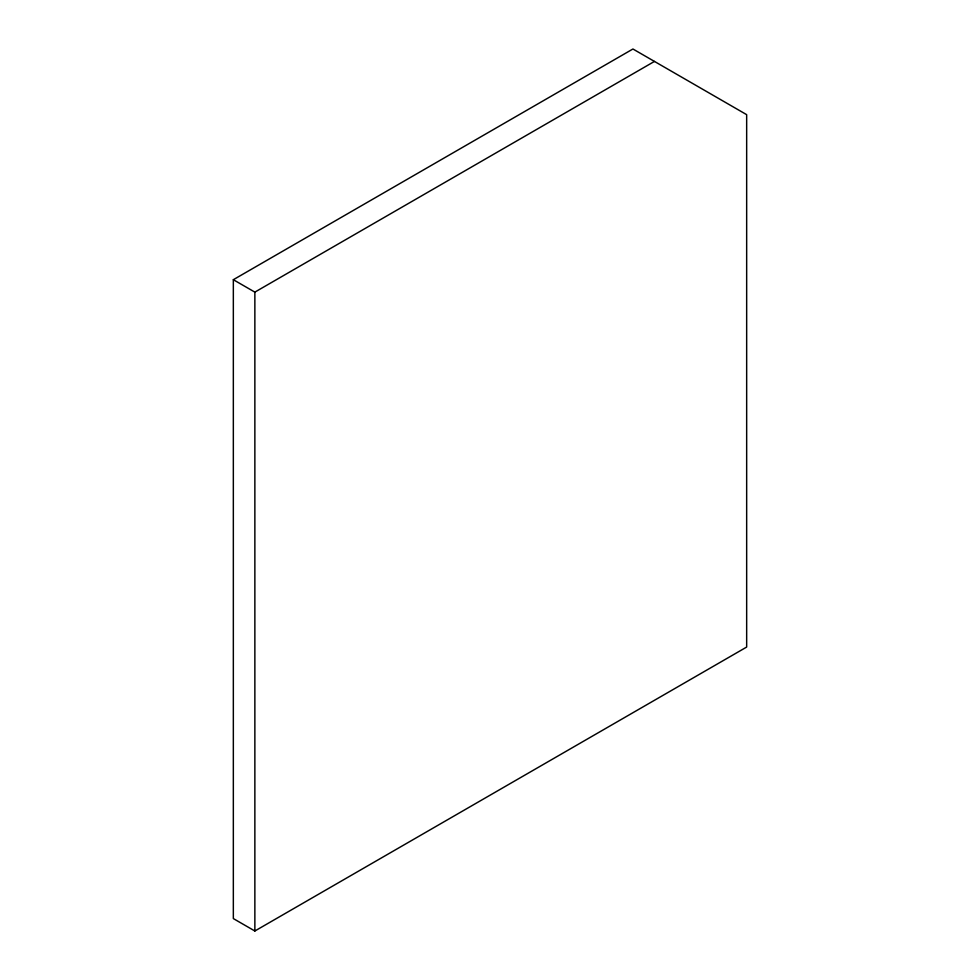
<?xml version="1.0" encoding="UTF-8"?>
<svg xmlns="http://www.w3.org/2000/svg" width="980" height="980" viewBox="0 0 980 980"><rect width="100%" height="100%" fill="white"/><g stroke="black" fill="none" stroke-linecap="round" stroke-linejoin="round"><path stroke-width="1.47" d="M233.338 279.704L632.933 49L746.662 114.66L746.662 647.057L254.861 931L233.338 918.579L233.338 279.704L254.861 292.126L654.444 61.422M254.861 292.126L254.861 931"/></g></svg>
